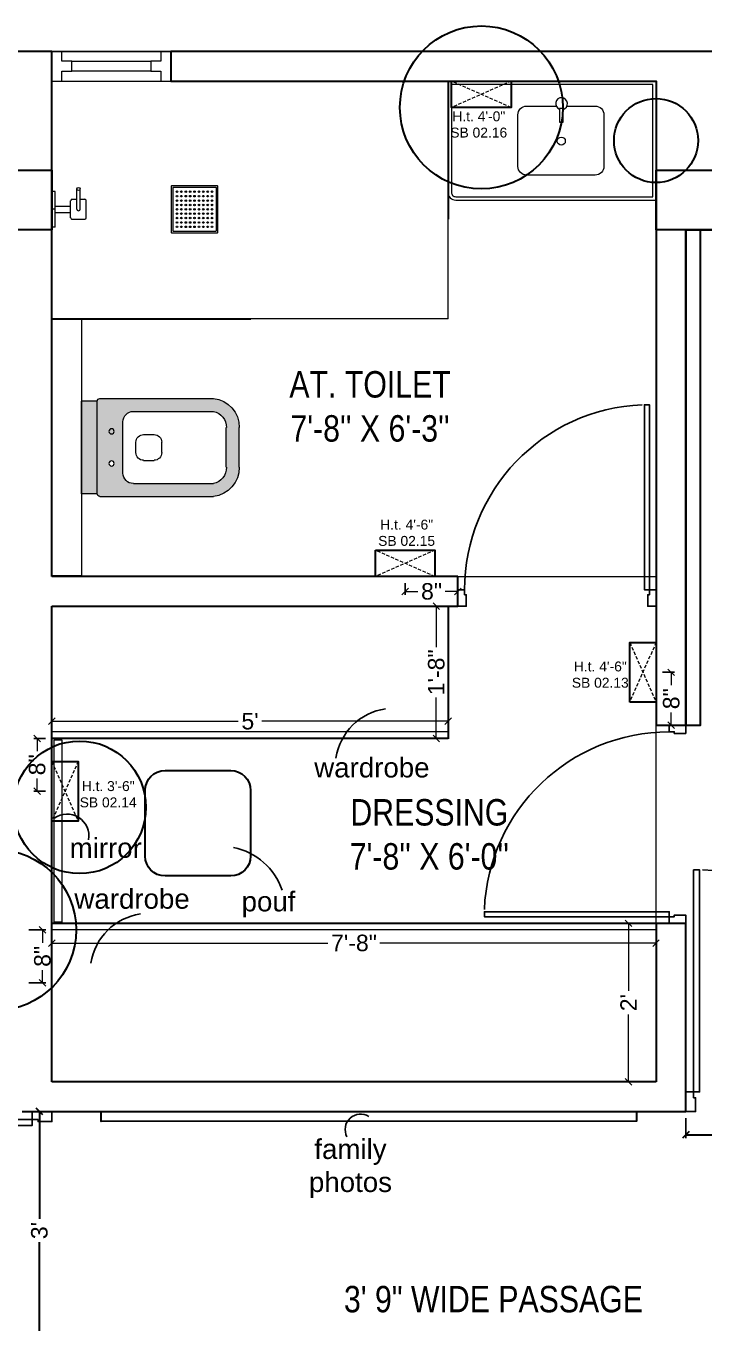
# Model space of a CAD drawing. Header units: millimetres. Extents: x 56222 to 3066687, y -650199 to -121287.
# Drawn here: x 148640.4 to 148743.1, y -178884.6 to -178688.3 of the extents above; entities that cross this region are included whole.
import ezdxf

# ---------------------------------------------------------------- set-up
doc = ezdxf.new("R2010")
doc.units = ezdxf.units.MM
doc.header["$MEASUREMENT"] = 0
doc.header["$PDMODE"] = 35
doc.linetypes.add('DASHED', pattern=[0.75, 0.5, -0.25])
doc.linetypes.add('DASHED2', pattern=[0.375, 0.25, -0.125])
doc.layers.get('Defpoints').update_dxf_attribs({"color": 220})
doc.layers.add('AR DOOR', color=40, linetype='Continuous')
doc.layers.add('AR ELE-5', color=134, linetype='Continuous')
for name, color, linetype, lineweight in [('COLUMN', 1, 'Continuous', 30), ('dim05', 1, 'Continuous', 13), ('el', 7, 'Continuous', 20), ('ELEC-wires', 1, 'DASHED2', 13), ('Electrical', 84, 'Continuous', 30), ('ELEVATION ( SPIRAL STAIR )', 250, 'Continuous', 9), ('FIRST FLOOR', 7, 'Continuous', 9), ('FIRST FLOOR ( DW_RAIL )', 7, 'Continuous', 9), ('FIRST FLOOR ( TEXT )', 7, 'Continuous', 9), ('FIRST FLOOR_( PLine )_', 251, 'Continuous', 30), ('FURNITURE', 32, 'Continuous', 9), ('Labelling', 1, 'Continuous', 25), ('wall', 7, 'Continuous', 30), ('XX~SLAB ( BEAM )~ ( DIM )', 7, 'Continuous', 9)]:
    doc.layers.add(name, color=color, linetype=linetype, lineweight=lineweight)
doc.layers.add('XX~SLAB ( PLINE )', color=251, linetype='Continuous', plot=False)
doc.styles.add('Arial', font='arial.ttf')
doc.styles.add('KATHA', font='swissc.ttf')
doc.styles.get("Standard").update_dxf_attribs({"font": 'arial.ttf', "height": 6})
doc.styles.add('style4', font='ARIALN.TTF')
doc.dimstyles.new('ISO-25', dxfattribs={"dimtxt": 2.5, "dimasz": 1, "dimexe": 0.5, "dimexo": 1, "dimtad": 0, "dimdec": 1, "dimlunit": 4, "dimtxsty": 'Standard', "dimblk": 'OBLIQUE', "dimcen": 2.5, "dimclrd": 1, "dimclre": 1, "dimclrt": 5, "dimadec": 0, "dimazin": 0, "dimtfac": 1, "dimtdec": 1, "dimtmove": 0, "dimatfit": 3, "dimfxl": 1, "dimlwd": -1, "dimarcsym": 0})

# ---------------------------------------------------------------- blocks, each defined once
blk = doc.blocks.new('A$C744D1EC1')
at = {"layer": 'FURNITURE'}
for p, q in [((-2.26, -0.39), (-2.26, 0)), ((-2.26, -0.39), (-2.26, 0)), ((0, -0.39), (0, 0)), ((0, -0.39), (0, 0)), ((2.26, -0.39), (2.26, 0)), ((2.26, -0.39), (2.26, 0)), ((-2.26, -0.39), (2.26, -0.39)), ((-2.26, -0.39), (2.26, -0.39)), ((-0.39, -0.39), (-0.39, -2.36)), ((0.39, -0.39), (0.39, -2.36)), ((-1.26, -2.56), (-1.26, -4.14)), ((-1.06, -2.36), (1.06, -2.36)), ((0, -3.15), (2.56, -3.15)), ((1.26, -2.56), (1.26, -3.15)), ((-1.06, -4.33), (1.06, -4.33)), ((0, -3.55), (2.56, -3.55)), ((1.26, -3.55), (1.26, -4.14))]:
    blk.add_line(p, q, dxfattribs=at)
for points in [[(-2.96, -15.14), (-2.96, -20.86, 0.414214), (-2.86, -20.96), (2.86, -20.96, 0.414214), (2.96, -20.86), (2.96, -15.14, 0.414214), (2.86, -15.04), (-2.86, -15.04, 0.414214)], [(-2.76, -15.34), (-2.76, -20.66, 0.414214), (-2.66, -20.76), (2.66, -20.76, 0.414214), (2.76, -20.66), (2.76, -15.34, 0.414214), (2.66, -15.24), (-2.66, -15.24, 0.414214)]]:
    blk.add_lwpolyline(points, format="xyb", close=True, dxfattribs=at)
for centre, radius in [((2.56, -3.35), 0.197), ((-2.21, -15.79), 0.0985), ((-2.21, -16.34), 0.0985), ((-1.66, -15.79), 0.0985), ((-1.66, -16.34), 0.0985), ((-1.1, -15.79), 0.0985), ((-1.1, -16.34), 0.0985), ((-0.55, -15.79), 0.0985), ((-0.55, -16.34), 0.0985), ((0, -15.79), 0.0985), ((0, -16.34), 0.0985), ((0.55, -15.79), 0.0985), ((0.55, -16.34), 0.0985), ((1.1, -15.79), 0.0985), ((1.1, -16.34), 0.0985), ((1.66, -15.79), 0.0985), ((1.66, -16.34), 0.0985), ((2.21, -15.79), 0.0985), ((2.21, -16.34), 0.0985), ((-2.21, -16.9), 0.0985), ((-2.21, -17.45), 0.0985), ((-2.21, -18), 0.0985), ((-1.66, -16.9), 0.0985), ((-1.66, -17.45), 0.0985), ((-1.66, -18), 0.0985), ((-1.1, -16.9), 0.0985), ((-1.1, -17.45), 0.0985), ((-1.1, -18), 0.0985), ((-0.55, -16.9), 0.0985), ((-0.55, -17.45), 0.0985), ((-0.55, -18), 0.0985), ((0, -16.9), 0.0985), ((0, -17.45), 0.0985), ((0, -18), 0.0985), ((0.55, -16.9), 0.0985), ((0.55, -17.45), 0.0985), ((0.55, -18), 0.0985), ((1.1, -16.9), 0.0985), ((1.1, -17.45), 0.0985), ((1.1, -18), 0.0985), ((1.66, -16.9), 0.0985), ((1.66, -17.45), 0.0985), ((1.66, -18), 0.0985), ((2.21, -16.9), 0.0985), ((2.21, -17.45), 0.0985), ((2.21, -18), 0.0985), ((-2.21, -18.55), 0.0985), ((-2.21, -19.1), 0.0985), ((-2.21, -19.66), 0.0985), ((-1.66, -18.55), 0.0985), ((-1.66, -19.1), 0.0985), ((-1.66, -19.66), 0.0985), ((-1.1, -18.55), 0.0985), ((-1.1, -19.1), 0.0985), ((-1.1, -19.66), 0.0985), ((-0.55, -18.55), 0.0985), ((-0.55, -19.1), 0.0985), ((-0.55, -19.66), 0.0985), ((0, -18.55), 0.0985), ((0, -19.1), 0.0985), ((0, -19.66), 0.0985), ((0.55, -18.55), 0.0985), ((0.55, -19.1), 0.0985), ((0.55, -19.66), 0.0985), ((1.1, -18.55), 0.0985), ((1.1, -19.1), 0.0985), ((1.1, -19.66), 0.0985), ((1.66, -18.55), 0.0985), ((1.66, -19.1), 0.0985), ((1.66, -19.66), 0.0985), ((2.21, -18.55), 0.0985), ((2.21, -19.1), 0.0985), ((2.21, -19.66), 0.0985), ((-2.21, -20.21), 0.0985), ((-1.66, -20.21), 0.0985), ((-1.1, -20.21), 0.0985), ((-0.55, -20.21), 0.0985), ((0, -20.21), 0.0985), ((0.55, -20.21), 0.0985), ((1.1, -20.21), 0.0985), ((1.66, -20.21), 0.0985), ((2.21, -20.21), 0.0985)]:
    blk.add_circle(centre, radius, dxfattribs=at)
for centre, start, end in [((-1.06, -2.56), 90, 180), ((0, -3.35), 90, 270), ((1.06, -2.56), 0, 90), ((-1.06, -4.14), 180, 270), ((1.06, -4.14), 270, 0)]:
    blk.add_arc(centre, 0.197, start, end, dxfattribs=at)
blk = doc.blocks.new('*U255')
for points in [[(0, 0), (0, 1120), (-30, 1120), (-30, 0)], [(40, 0), (0, 0), (0, -30), (-10, -30), (-10, -100), (40, -100)], [(-1160, 0), (-1120, 0), (-1120, -30), (-1110, -30), (-1110, -100), (-1160, -100)]]:
    blk.add_lwpolyline(points, close=True)
at = {"layer": 'AR ELE-5', "linetype": 'ByBlock', "ltscale": 15}
blk.add_arc((1.6, -0.7), 1121.6, 92.37301, 179.96526, dxfattribs=at)
blk = doc.blocks.new('*U256')
for points in [[(-1160, 0), (-1120, 0), (-1120, 30), (-1110, 30), (-1110, 100), (-1160, 100)], [(40, 0), (0, 0), (0, 30), (-10, 30), (-10, 100), (40, 100)], [(0, 0), (0, -1120), (-30, -1120), (-30, 0)]]:
    blk.add_lwpolyline(points, close=True)
at = {"layer": 'AR ELE-5', "linetype": 'ByBlock', "ltscale": 15}
blk.add_arc((1.6, 0.7), 1121.6, 180.03474, 267.62699, dxfattribs=at)
blk = doc.blocks.new('*U266')
for points in [[(-40, 0), (0, 0), (0, 30), (10, 30), (10, 100), (-40, 100)], [(1160, 0), (1120, 0), (1120, 30), (1110, 30), (1110, 100), (1160, 100)], [(0, 0), (0, -1120), (30, -1120), (30, 0)]]:
    blk.add_lwpolyline(points, close=True)
at = {"layer": 'AR ELE-5', "linetype": 'ByBlock', "ltscale": 15}
blk.add_arc((-1.6, 0.7), 1121.6, 272.37301, 359.96526, dxfattribs=at)
blk = doc.blocks.new('_Oblique')
at = {"layer": 'wall', "color": 0, "lineweight": -2}
blk.add_line((-0.5, -0.5), (0.5, 0.5), dxfattribs=at)
blk = doc.blocks.new('*D897')
at = {"layer": 'Defpoints', "color": 0, "lineweight": 30, "transparency": 16777216}
for p in [(148644.31, -178791.82), (148704.31, -178793.4), (148704.31, -178793.54)]:
    blk.add_point(p, dxfattribs=at)
at = {"layer": 'dim05', "color": 1, "linetype": 'Continuous', "lineweight": -2, "transparency": 16777216}
for p, q in [((148644.31, -178792.82), (148644.31, -178794.04)), ((148704.31, -178794.4), (148704.31, -178794.04))]:
    blk.add_line(p, q, dxfattribs=at)
at = {"layer": 'dim05', "color": 1, "linetype": 'Continuous', "transparency": 16777216}
for p, q in [((148644.31, -178793.54), (148672.53, -178793.54)), ((148704.31, -178793.54), (148676.09, -178793.54))]:
    blk.add_line(p, q, dxfattribs=at)
at = {"layer": 'dim05', "color": 1, "transparency": 16777216, "rotation": 180}
blk.add_blockref('_Oblique', (148644.31, -178793.54), dxfattribs=at)
at = {"layer": 'dim05', "color": 1, "transparency": 16777216}
blk.add_blockref('_Oblique', (148704.31, -178793.54), dxfattribs=at)
at = {"layer": 'dim05', "color": 5, "lineweight": 25, "transparency": 16777216, "insert": (148674.31, -178793.54), "char_height": 2.5, "attachment_point": 5, "style": 'Arial'}
blk.add_mtext("5'", dxfattribs=at)
blk = doc.blocks.new('*D898')
at = {"layer": 'Defpoints', "color": 0, "lineweight": 30, "transparency": 16777216}
for p in [(148702.53, -178776.13), (148703.1, -178776.13), (148702.22, -178796.13)]:
    blk.add_point(p, dxfattribs=at)
at = {"layer": 'dim05', "color": 1, "linetype": 'Continuous', "lineweight": -2, "transparency": 16777216}
for p, q in [((148702.1, -178776.13), (148702.03, -178776.13)), ((148703.22, -178796.13), (148703.03, -178796.13))]:
    blk.add_line(p, q, dxfattribs=at)
at = {"layer": 'dim05', "color": 1, "linetype": 'Continuous', "transparency": 16777216}
for p, q in [((148702.53, -178776.13), (148702.53, -178782.3)), ((148702.53, -178796.13), (148702.53, -178789.96))]:
    blk.add_line(p, q, dxfattribs=at)
at = {"layer": 'dim05', "color": 1, "transparency": 16777216}
for p, rotation in [((148702.53, -178776.13), 90), ((148702.53, -178796.13), 270)]:
    blk.add_blockref('_Oblique', p, dxfattribs=dict(at, rotation=rotation))
at = {"layer": 'dim05', "color": 5, "lineweight": 25, "transparency": 16777216, "insert": (148702.53, -178786.13), "char_height": 2.5, "attachment_point": 5, "rotation": 90, "style": 'Arial'}
blk.add_mtext('1\'-8"', dxfattribs=at)
blk = doc.blocks.new('*D899')
at = {"layer": 'Defpoints', "color": 0, "lineweight": 30, "transparency": 16777216}
for p in [(148644.31, -178826.64), (148735.81, -178826.64), (148735.81, -178827.11)]:
    blk.add_point(p, dxfattribs=at)
at = {"layer": 'dim05', "color": 1, "linetype": 'Continuous', "transparency": 16777216}
for p, q in [((148644.31, -178827.11), (148686.12, -178827.11)), ((148735.81, -178827.11), (148694, -178827.11))]:
    blk.add_line(p, q, dxfattribs=at)
at = {"layer": 'dim05', "color": 1, "linetype": 'Continuous', "lineweight": -2, "transparency": 16777216}
for p, q in [((148644.31, -178827.64), (148644.31, -178827.61)), ((148735.81, -178827.64), (148735.81, -178827.61))]:
    blk.add_line(p, q, dxfattribs=at)
at = {"layer": 'dim05', "color": 1, "transparency": 16777216, "rotation": 180}
blk.add_blockref('_Oblique', (148644.31, -178827.11), dxfattribs=at)
at = {"layer": 'dim05', "color": 1, "transparency": 16777216}
blk.add_blockref('_Oblique', (148735.81, -178827.11), dxfattribs=at)
at = {"layer": 'dim05', "color": 5, "lineweight": 25, "transparency": 16777216, "insert": (148690.06, -178827.11), "char_height": 2.5, "attachment_point": 5, "style": 'Arial'}
blk.add_mtext('7\'-8"', dxfattribs=at)
blk = doc.blocks.new('*D900')
at = {"layer": 'Defpoints', "color": 0, "lineweight": 30, "transparency": 16777216}
for p in [(148727.71, -178824.13), (148727.71, -178848.13), (148731.65, -178848.13)]:
    blk.add_point(p, dxfattribs=at)
at = {"layer": 'dim05', "color": 1, "linetype": 'Continuous', "lineweight": -2, "transparency": 16777216}
for p, q in [((148728.71, -178824.13), (148732.15, -178824.13)), ((148728.71, -178848.13), (148732.15, -178848.13))]:
    blk.add_line(p, q, dxfattribs=at)
at = {"layer": 'dim05', "color": 1, "linetype": 'Continuous', "transparency": 16777216}
for p, q in [((148731.65, -178824.13), (148731.65, -178834.34)), ((148731.65, -178848.13), (148731.65, -178837.93))]:
    blk.add_line(p, q, dxfattribs=at)
at = {"layer": 'dim05', "color": 1, "transparency": 16777216}
for p, rotation in [((148731.65, -178824.13), 90), ((148731.65, -178848.13), 270)]:
    blk.add_blockref('_Oblique', p, dxfattribs=dict(at, rotation=rotation))
at = {"layer": 'dim05', "color": 5, "lineweight": 25, "transparency": 16777216, "insert": (148731.65, -178836.13), "char_height": 2.5, "attachment_point": 5, "rotation": 90, "style": 'Arial'}
blk.add_mtext("2'", dxfattribs=at)
blk = doc.blocks.new('A$C3EC62B37')
at = {"layer": 'FURNITURE', "lineweight": 30, "ltscale": 0.25, "true_color": 0xffffff}
h = blk.add_hatch(color=7, dxfattribs=at)
h.dxf.hatch_style = 1
h.paths.add_polyline_path([(-12.22, 0), (-12.22, 2.35), (-26.26, 2.35), (-26.26, 0)])
h.paths.add_polyline_path([(-26.26, 2.35), (-12.22, 2.35, 0.414214), (-11.83, 2.74), (-11.83, 19.96, 0.388639), (-16.24, 23.87), (-22.38, 23.87, 0.379499), (-26.65, 19.96), (-26.65, 2.74, 0.414214)])
h.paths.add_polyline_path([(-15.35, 6.26), (-23.13, 6.26, -0.414214), (-24.7, 7.83), (-24.7, 19.96, -0.349567), (-22.37, 21.91), (-16.24, 21.91, -0.364948), (-13.78, 19.96), (-13.78, 7.83, -0.414214)], flags=16)
h.paths.add_polyline_path([(-18.46, 8.22), (-20.02, 8.22, -0.414214), (-21.2, 9.39), (-21.2, 10.96, -0.414214), (-20.02, 12.13), (-18.46, 12.13, -0.414214), (-17.28, 10.96), (-17.28, 9.39, -0.414214)], flags=0)
h.paths.add_polyline_path([(-22.06, 4.53, -1), (-21.27, 4.53, -1)], flags=16)
at = {"layer": 'FURNITURE', "color": 0, "linetype": 'ByBlock', "lineweight": -2}
for p, q in [((-22.24, 23.87), (-16.24, 23.87)), ((-22.24, 21.91), (-16.24, 21.91)), ((-26.65, 2.74), (-26.65, 19.96)), ((-24.7, 7.83), (-24.7, 19.96)), ((-13.78, 7.83), (-13.78, 19.96)), ((-11.83, 2.74), (-11.83, 19.96)), ((-20.02, 12.13), (-18.46, 12.13)), ((-21.2, 9.39), (-21.2, 10.96)), ((-17.28, 9.39), (-17.28, 10.96)), ((-20.02, 8.22), (-18.46, 8.22)), ((-23.13, 6.26), (-15.35, 6.26)), ((-26.26, 2.35), (-12.22, 2.35)), ((-26.26, 2.35), (-26.26, 0)), ((-12.22, 2.35), (-12.22, 0)), ((-26.26, 0), (-12.22, 0)), ((-26.26, 0), (-12.22, 0))]:
    blk.add_line(p, q, dxfattribs=at)
for centre in [(-21.66, 4.53), (-16.81, 4.53)]:
    blk.add_circle(centre, 0.391, dxfattribs=at)
for centre, radius, start, end in [((-22.31, 19.5), 4.37, 89.0873, 174.0395), ((-16.17, 19.5), 4.37, 5.9605, 90.9127), ((-22.31, 19.48), 2.44, 88.437, 168.6348), ((-16.17, 19.48), 2.44, 11.3652, 91.563), ((-20.02, 10.96), 1.17, 90, 180), ((-18.46, 10.96), 1.17, 0, 90), ((-20.02, 9.39), 1.17, 180, 270), ((-18.46, 9.39), 1.17, 270, 0), ((-23.13, 7.83), 1.57, 180, 270), ((-15.35, 7.83), 1.57, 270, 0), ((-26.26, 2.74), 0.391, 180, 270), ((-12.22, 2.74), 0.391, 270, 0)]:
    blk.add_arc(centre, radius, start, end, dxfattribs=at)
blk = doc.blocks.new('*D944')
at = {"layer": 'Defpoints', "color": 0, "lineweight": 30, "transparency": 16777216}
for p in [(148740.31, -178852.63), (148776.31, -178852.63), (148740.31, -178856.16)]:
    blk.add_point(p, dxfattribs=at)
at = {"layer": 'dim05', "color": 5, "linetype": 'Continuous', "lineweight": -2, "transparency": 16777216}
for p, q in [((148740.31, -178853.63), (148740.31, -178856.66)), ((148776.31, -178853.63), (148776.31, -178856.66))]:
    blk.add_line(p, q, dxfattribs=at)
at = {"layer": 'dim05', "color": 5, "linetype": 'Continuous', "lineweight": 30, "transparency": 16777216}
for p, q in [((148740.31, -178856.16), (148756.54, -178856.16)), ((148776.31, -178856.16), (148760.08, -178856.16))]:
    blk.add_line(p, q, dxfattribs=at)
at = {"layer": 'dim05', "color": 5, "lineweight": 30, "transparency": 16777216, "rotation": 180}
blk.add_blockref('_Oblique', (148740.31, -178856.16), dxfattribs=at)
at = {"layer": 'dim05', "color": 5, "lineweight": 30, "transparency": 16777216}
blk.add_blockref('_Oblique', (148776.31, -178856.16), dxfattribs=at)
at = {"layer": 'dim05', "color": 5, "lineweight": 30, "transparency": 16777216, "insert": (148758.31, -178856.16), "char_height": 2.5, "attachment_point": 5, "style": 'Arial'}
blk.add_mtext("3'", dxfattribs=at)
blk = doc.blocks.new('*D946')
at = {"layer": 'Defpoints', "color": 0, "lineweight": 30, "transparency": 16777216}
for p in [(148642.41, -178852.63), (148647.26, -178852.63), (148642.41, -178888.63)]:
    blk.add_point(p, dxfattribs=at)
at = {"layer": 'dim05', "color": 5, "linetype": 'Continuous', "lineweight": -2, "transparency": 16777216}
for p, q in [((148646.26, -178852.63), (148641.91, -178852.63)), ((148643.41, -178888.63), (148642.91, -178888.63))]:
    blk.add_line(p, q, dxfattribs=at)
at = {"layer": 'dim05', "color": 5, "linetype": 'Continuous', "lineweight": 30, "transparency": 16777216}
for p, q in [((148642.41, -178852.63), (148642.41, -178868.86)), ((148642.41, -178888.63), (148642.41, -178872.41))]:
    blk.add_line(p, q, dxfattribs=at)
at = {"layer": 'dim05', "color": 5, "lineweight": 30, "transparency": 16777216}
for p, rotation in [((148642.41, -178852.63), 90), ((148642.41, -178888.63), 270)]:
    blk.add_blockref('_Oblique', p, dxfattribs=dict(at, rotation=rotation))
at = {"layer": 'dim05', "color": 5, "lineweight": 30, "transparency": 16777216, "insert": (148642.41, -178870.63), "char_height": 2.5, "attachment_point": 5, "rotation": 90, "style": 'Arial'}
blk.add_mtext("3'", dxfattribs=at)
blk = doc.blocks.new('6616')
at = {"color": 242, "linetype": 'DASHED', "true_color": 0xcd2027}
for p, q in [((386784.79, -36915.77), (386775.78, -36911.78)), ((386784.79, -36911.78), (386775.78, -36915.77))]:
    blk.add_line(p, q, dxfattribs=at)
at = {"layer": 'ELEC-wires', "color": 5, "linetype": 'ByBlock', "lineweight": 30, "ltscale": 4}
blk.add_lwpolyline([(386775.78, -36911.78), (386784.79, -36911.78), (386784.79, -36915.77), (386775.78, -36915.77)], close=True, dxfattribs=at)
blk = doc.blocks.new('*D1034')
at = {"layer": 'Defpoints', "color": 0, "lineweight": 30, "transparency": 16777216}
for p in [(148639.81, -178825.13), (148642.87, -178825.13), (148639.81, -178833.13)]:
    blk.add_point(p, dxfattribs=at)
at = {"layer": 'dim05', "color": 1, "linetype": 'Continuous', "lineweight": -2, "transparency": 16777216}
for p, q in [((148640.81, -178825.13), (148643.37, -178825.13)), ((148640.81, -178833.13), (148643.37, -178833.13))]:
    blk.add_line(p, q, dxfattribs=at)
at = {"layer": 'dim05', "color": 1, "linetype": 'Continuous', "transparency": 16777216}
for p, q in [((148642.87, -178825.13), (148642.87, -178827.07)), ((148642.87, -178833.13), (148642.87, -178831.2))]:
    blk.add_line(p, q, dxfattribs=at)
at = {"layer": 'dim05', "color": 1, "transparency": 16777216}
for p, rotation in [((148642.87, -178825.13), 90), ((148642.87, -178833.13), 270)]:
    blk.add_blockref('_Oblique', p, dxfattribs=dict(at, rotation=rotation))
at = {"layer": 'dim05', "color": 5, "lineweight": 25, "transparency": 16777216, "insert": (148642.87, -178829.13), "char_height": 2.5, "attachment_point": 5, "rotation": 90, "style": 'Arial'}
blk.add_mtext('8"', dxfattribs=at)
blk = doc.blocks.new('*D1037')
at = {"layer": 'Defpoints', "color": 0, "lineweight": 30, "transparency": 16777216}
for p in [(148697.81, -178771.63), (148705.81, -178771.63), (148697.81, -178773.89)]:
    blk.add_point(p, dxfattribs=at)
at = {"layer": 'dim05', "color": 1, "linetype": 'Continuous', "lineweight": -2, "transparency": 16777216}
for p, q in [((148697.81, -178772.63), (148697.81, -178774.39)), ((148705.81, -178772.63), (148705.81, -178774.39))]:
    blk.add_line(p, q, dxfattribs=at)
at = {"layer": 'dim05', "color": 1, "linetype": 'Continuous', "transparency": 16777216}
for p, q in [((148697.81, -178773.89), (148699.75, -178773.89)), ((148705.81, -178773.89), (148703.87, -178773.89))]:
    blk.add_line(p, q, dxfattribs=at)
at = {"layer": 'dim05', "color": 1, "transparency": 16777216, "rotation": 180}
blk.add_blockref('_Oblique', (148697.81, -178773.89), dxfattribs=at)
at = {"layer": 'dim05', "color": 1, "transparency": 16777216}
blk.add_blockref('_Oblique', (148705.81, -178773.89), dxfattribs=at)
at = {"layer": 'dim05', "color": 5, "lineweight": 25, "transparency": 16777216, "insert": (148701.81, -178773.89), "char_height": 2.5, "attachment_point": 5, "style": 'Arial'}
blk.add_mtext('8"', dxfattribs=at)
blk = doc.blocks.new('*D1038')
at = {"layer": 'Defpoints', "color": 0, "lineweight": 30, "transparency": 16777216}
for p in [(148735.81, -178786.13), (148738.12, -178786.13), (148735.81, -178794.13)]:
    blk.add_point(p, dxfattribs=at)
at = {"layer": 'dim05', "color": 1, "linetype": 'Continuous', "lineweight": -2, "transparency": 16777216}
for p, q in [((148736.81, -178786.13), (148738.62, -178786.13)), ((148736.81, -178794.13), (148738.62, -178794.13))]:
    blk.add_line(p, q, dxfattribs=at)
at = {"layer": 'dim05', "color": 1, "linetype": 'Continuous', "transparency": 16777216}
for p, q in [((148738.12, -178786.13), (148738.12, -178788.07)), ((148738.12, -178794.13), (148738.12, -178792.2))]:
    blk.add_line(p, q, dxfattribs=at)
at = {"layer": 'dim05', "color": 1, "transparency": 16777216}
for p, rotation in [((148738.12, -178786.13), 90), ((148738.12, -178794.13), 270)]:
    blk.add_blockref('_Oblique', p, dxfattribs=dict(at, rotation=rotation))
at = {"layer": 'dim05', "color": 5, "lineweight": 25, "transparency": 16777216, "insert": (148738.12, -178790.13), "char_height": 2.5, "attachment_point": 5, "rotation": 90, "style": 'Arial'}
blk.add_mtext('8"', dxfattribs=at)
blk = doc.blocks.new('*D1039')
at = {"layer": 'Defpoints', "color": 0, "lineweight": 30, "transparency": 16777216}
for p in [(148644.31, -178796.13), (148642.07, -178804.13), (148644.31, -178804.13)]:
    blk.add_point(p, dxfattribs=at)
at = {"layer": 'dim05', "color": 1, "linetype": 'Continuous', "lineweight": -2, "transparency": 16777216}
for p, q in [((148643.31, -178796.13), (148641.57, -178796.13)), ((148643.31, -178804.13), (148641.57, -178804.13))]:
    blk.add_line(p, q, dxfattribs=at)
at = {"layer": 'dim05', "color": 1, "linetype": 'Continuous', "transparency": 16777216}
for p, q in [((148642.07, -178796.13), (148642.07, -178798.07)), ((148642.07, -178804.13), (148642.07, -178802.2))]:
    blk.add_line(p, q, dxfattribs=at)
at = {"layer": 'dim05', "color": 1, "transparency": 16777216}
for p, rotation in [((148642.07, -178796.13), 90), ((148642.07, -178804.13), 270)]:
    blk.add_blockref('_Oblique', p, dxfattribs=dict(at, rotation=rotation))
at = {"layer": 'dim05', "color": 5, "lineweight": 25, "transparency": 16777216, "insert": (148642.07, -178800.13), "char_height": 2.5, "attachment_point": 5, "rotation": 90, "style": 'Arial'}
blk.add_mtext('8"', dxfattribs=at)

msp = doc.modelspace()

# ---------------------------------------------------------------- linework, layer by layer
at = {"layer": 'COLUMN'}
for points in [[(148635.3094, -178710.1344), (148644.3094, -178710.1344), (148644.3094, -178719.1344), (148635.3094, -178719.1344)], [(148735.8094, -178710.1344), (148744.8094, -178710.1344), (148744.8094, -178719.1344), (148735.8094, -178719.1344)]]:
    msp.add_lwpolyline(points, close=True, dxfattribs=at)
at = {"layer": 'ELEVATION ( SPIRAL STAIR )', "color": 5}
msp.add_lwpolyline([(148644.6603, -178796.326), (148645.8108, -178796.326), (148645.8108, -178823.9443), (148644.6603, -178823.9443)], close=True, dxfattribs=at)
at = {"layer": 'FIRST FLOOR'}
for p, q in [((148480.8094, -178692.1344), (148881.3094, -178692.1344)), ((148644.3094, -178771.6344), (148644.3094, -178692.1344)), ((148662.3094, -178696.6344), (148662.3094, -178692.1344)), ((148644.3094, -178696.6344), (148735.8094, -178696.6344)), ((148735.8094, -178848.1344), (148735.8094, -178696.6344)), ((148740.3094, -178794.1344), (148740.3094, -178719.1344)), ((148644.3094, -178771.6344), (148735.8094, -178771.6344)), ((148705.8094, -178776.1344), (148705.8094, -178771.6344)), ((148644.3094, -178776.1344), (148705.8094, -178776.1344)), ((148644.3094, -178776.1344), (148644.3094, -178848.1344)), ((148735.8094, -178794.1344), (148740.3094, -178794.1344)), ((148735.8094, -178824.1344), (148740.3094, -178824.1344)), ((148740.3094, -178852.6344), (148740.3094, -178824.1344)), ((148644.3094, -178848.1344), (148735.8094, -178848.1344)), ((148639.8094, -178852.6344), (148740.3094, -178852.6344))]:
    msp.add_line(p, q, dxfattribs=at)
at = {"layer": 'FIRST FLOOR ( DW_RAIL )'}
msp.add_lwpolyline([(148662.3094, -178692.1344), (148660.8094, -178692.1344), (148660.8094, -178693.6344), (148659.3094, -178693.6344), (148659.3094, -178695.1344), (148647.3094, -178695.1344), (148647.3094, -178693.6344), (148645.8094, -178693.6344), (148645.8094, -178692.1344), (148644.3094, -178692.1344), (148644.3094, -178696.6344), (148645.8094, -178696.6344), (148645.8094, -178695.1344), (148647.3094, -178695.1344), (148647.3094, -178693.6344), (148659.3094, -178693.6344), (148659.3094, -178695.1344), (148660.8094, -178695.1344), (148660.8094, -178696.6344), (148662.3094, -178696.6344), (148662.3094, -178692.1344), (148644.3094, -178692.1344), (148644.3094, -178696.6344), (148662.3094, -178696.6344)], close=True, dxfattribs=at)
at = {"layer": 'FIRST FLOOR_( PLine )_'}
for p, q in [((148644.3094, -178692.1344), (148480.8094, -178692.1344)), ((148644.3094, -178771.6344), (148644.3094, -178692.1344)), ((148705.8094, -178771.6344), (148644.3094, -178771.6344)), ((148705.8094, -178776.1344), (148705.8094, -178771.6344)), ((148644.3094, -178848.1344), (148644.3094, -178776.1344)), ((148644.3094, -178776.1344), (148705.8094, -178776.1344)), ((148740.3094, -178824.1344), (148735.8094, -178824.1344)), ((148735.8094, -178824.1344), (148735.8094, -178848.1344)), ((148740.3094, -178852.6344), (148740.3094, -178824.1344)), ((148735.8094, -178848.1344), (148644.3094, -178848.1344)), ((148639.8094, -178852.6344), (148740.3094, -178852.6344))]:
    msp.add_line(p, q, dxfattribs=at)
msp.add_lwpolyline([(148744.8094, -178696.6344), (148776.3094, -178696.6344), (148776.3094, -178692.1344), (148662.3094, -178692.1344), (148662.3094, -178696.6344), (148735.8094, -178696.6344), (148735.8094, -178794.1344), (148740.3094, -178794.1344), (148740.3094, -178719.1344), (148744.8094, -178719.1344)], close=True, dxfattribs=at)
at = {"layer": 'FURNITURE'}
for p, q in [((148704.3094, -178732.6344), (148704.3094, -178696.6344)), ((148704.3094, -178732.6344), (148644.3094, -178732.6344)), ((148704.3103, -178795.1344), (148644.3094, -178795.1344)), ((148735.8094, -178825.1344), (148644.3094, -178825.1344))]:
    msp.add_line(p, q, dxfattribs=at)
at = {"layer": 'FURNITURE', "color": 5, "lineweight": 30, "ltscale": 10000}
for p, q in [((148704.3094, -178696.6344), (148704.3094, -178717.5452)), ((148644.3094, -178732.6344), (148674.4176, -178732.6344))]:
    msp.add_line(p, q, dxfattribs=at)
at = {"layer": 'FURNITURE', "lineweight": 30}
for p, q in [((148704.3103, -178776.1861), (148704.3103, -178796.1861)), ((148704.3103, -178796.1344), (148644.3094, -178796.1344)), ((148735.8094, -178824.1344), (148644.3094, -178824.1344))]:
    msp.add_line(p, q, dxfattribs=at)
at = {"layer": 'FURNITURE'}
for points in [[(148735.8094, -178696.6344), (148704.3094, -178696.6344), (148704.3094, -178713.4417, 0.42261333), (148705.494, -178714.6402), (148735.8094, -178714.6402)], [(148735.3094, -178697.1344), (148704.8094, -178697.1344), (148704.8094, -178713.4474, 0.42530735), (148705.4916, -178714.1402), (148735.3094, -178714.1402)]]:
    msp.add_lwpolyline(points, format="xyb", close=True, dxfattribs=at)
msp.add_lwpolyline([(148722.3203, -178700.4085), (148726.5921, -178700.4084, -0.41421356), (148727.9243, -178701.7406), (148727.9245, -178709.5401, -0.41421356), (148726.5924, -178710.8723), (148716.2111, -178710.8726, -0.41421356), (148714.8788, -178709.5405), (148714.8786, -178701.7409, -0.41421356), (148716.2108, -178700.4087), (148720.685, -178700.4086)], format="xyb", dxfattribs=at)
msp.add_lwpolyline([(148722.3203, -178700.4085), (148726.5921, -178700.4084, -0.41421356), (148727.9243, -178701.7406), (148727.9245, -178709.5401, -0.41421356), (148726.5924, -178710.8723), (148716.2111, -178710.8726, -0.41421356), (148714.8788, -178709.5405), (148714.8786, -178701.7409, -0.41421356), (148716.2108, -178700.4087), (148720.685, -178700.4086)], format="xyb", dxfattribs=at)
for points in [[(148721.1898, -178700.7613), (148721.1899, -178702.8635), (148721.7262, -178702.8635), (148721.7261, -178700.7613)], [(148721.1898, -178700.7613), (148721.1899, -178702.8635), (148721.7262, -178702.8635), (148721.7261, -178700.7613)], [(148648.8094, -178771.5406), (148644.3094, -178771.5406), (148644.3094, -178732.6344), (148648.8094, -178732.6344)]]:
    msp.add_lwpolyline(points, close=True, dxfattribs=at)
at = {"layer": 'FURNITURE', "lineweight": 30}
for points in [[(148742.5594, -178719.1344), (148740.3094, -178719.1344), (148740.3094, -178794.1344), (148742.5594, -178794.1344)], [(148651.7585, -178852.6577), (148732.8604, -178852.6344), (148732.8604, -178854.0782), (148651.7585, -178854.1014)]]:
    msp.add_lwpolyline(points, close=True, dxfattribs=at)
msp.add_lwpolyline([(148661.4335, -178801.0055), (148671.4017, -178801.0055, -0.41421356), (148674.4017, -178804.0055), (148674.4017, -178813.9616, -0.41421356), (148671.4017, -178816.9616), (148661.4335, -178816.9616, -0.41421356), (148658.4335, -178813.9616), (148658.4335, -178804.0055, -0.41421356)], format="xyb", close=True, dxfattribs=at)
at = {"layer": 'FURNITURE'}
msp.add_circle((148721.4581, -178705.7172), 0.6131, dxfattribs=at)
msp.add_circle((148721.4581, -178705.7172), 0.6131, dxfattribs=at)
msp.add_arc((148721.5026, -178700.0456), 0.8946, 284.4676, 249.530737, dxfattribs=at)
msp.add_arc((148721.5026, -178700.0456), 0.8946, 284.4676, 249.530737, dxfattribs=at)
at = {"layer": 'Labelling', "color": 1}
for centre, radius, start, end in [((148696.117, -178800.4515, -0.0006), 8.8915, 98.354103, 171.276609), ((148646.5799, -178810.9184, -0.0698), 3.3324, 350.194049, 125.1722), ((148669.9684, -178822.1791, -0.0006), 9.6892, 18.394643, 78.99677), ((148658.9963, -178831.5061, -0.0006), 8.8915, 98.354103, 171.276609), ((148691.0587, -178855.3382), 2.3337, 57.591673, 208.135694)]:
    msp.add_arc(centre, radius, start, end, dxfattribs=at)
at = {"layer": 'XX~SLAB ( BEAM )~ ( DIM )', "color": 242, "lineweight": 30, "true_color": 0xcd2027}
for centre, radius in [((148709.3515, -178700.6213), 12.3346), ((148735.8094, -178705.6373), 6.3619), ((148648.5102, -178806.5679), 10.0406), ((148635.8226, -178825.1344), 12.1622)]:
    msp.add_circle(centre, radius, dxfattribs=at)
at = {"layer": 'XX~SLAB ( PLINE )'}
msp.add_lwpolyline([(148476.3094, -178692.1344), (148881.3094, -178692.1344), (148881.3095, -179002.6344), (148872.3094, -179002.6344), (148852.5048, -179002.6344), (148812.1676, -179002.6344), (148786.8094, -179002.6344), (148644.3094, -179002.6344), (148644.3094, -179038.6344), (148476.3094, -179038.6344)], close=True, dxfattribs=at)

# ---------------------------------------------------------------- block references
at = {"layer": 'AR DOOR', "linetype": 'ByBlock', "lineweight": -2, "extrusion": (0, 0, -1)}
for name, p, xscale, yscale, zscale, rotation in [('*U256', (-148734.8094, -178773.6344), 0.02500000000004618, 0.02500000000004618, -0.02500000000004618, 180), ('*U266', (-148737.8094, -178823.1344), 0.02500000000004618, 0.02500000000004618, -0.02500000000004618, 90), ('*U256', (-148741.5094, -178849.6344), -0.02999999999996949, 0.02999999999996949, -0.02999999999996949, 180), ('*U255', (-148641.3094, -178853.8344), -0.02999999999996949, 0.02999999999996949, -0.02999999999996949, 270)]:
    msp.add_blockref(name, p, dxfattribs=dict(at, xscale=xscale, yscale=yscale, zscale=zscale, rotation=rotation))
at = {"layer": 'el', "color": 1}
for p in [(-238070.9358, -141784.8507), (-238082.4778, -141855.8638)]:
    msp.add_blockref('6616', p, dxfattribs=at)
at = {"layer": 'el', "color": 1, "rotation": 90}
for p in [(111820.0388, -565566.4217), (111732.5257, -565584.4217)]:
    msp.add_blockref('6616', p, dxfattribs=at)
at = {"layer": 'FURNITURE', "linetype": 'Continuous', "xscale": 1.200000000076199, "yscale": 1.200000000076199, "zscale": 1.200000000076199, "rotation": 90.00018639057082}
msp.add_blockref('A$C744D1EC1', (148644.3094, -178716.0403), dxfattribs=at)
at = {"layer": 'FURNITURE', "xscale": -1, "rotation": 270}
msp.add_blockref('A$C3EC62B37', (148648.8094, -178732.8486), dxfattribs=at)

# ---------------------------------------------------------------- texts
at = {"layer": 'Electrical', "color": 240, "true_color": 0xed1f24, "transparency": 33554687}
for s, p in [('H.t. 4\'-0"', (148704.9594, -178702.7143)), ('H.t. 4\'-6"', (148694.0353, -178764.523)), ('H.t. 4\'-6"', (148723.3696, -178785.9939)), ('H.t. 3\'-6"', (148648.8224, -178804.1055))]:
    msp.add_text(s, height=1.5, dxfattribs=at).set_placement(p)
at = {"layer": 'Electrical', "color": 5, "transparency": 33554687}
for s, p in [('SB 02.16', (148704.6472, -178705.1767)), ('SB 02.15', (148693.7231, -178766.9854)), ('SB 02.13', (148723.0574, -178788.4563)), ('SB 02.14', (148648.5102, -178806.5679))]:
    msp.add_text(s, height=1.5, dxfattribs=at).set_placement(p)
at = {"layer": 'FIRST FLOOR ( TEXT )', "char_height": 4, "attachment_point": 5, "style": 'KATHA'}
for s, insert in [("AT. TOILET\\P7'-8'' X 6'-3''", (148692.4935, -178745.9011)), ("DRESSING\\P7'-8'' X 6'-0''", (148701.4784, -178810.6836)), ('3\' 9" WIDE PASSAGE', (148711.1829, -178881.0355))]:
    msp.add_mtext(s, dxfattribs=dict(at, insert=insert))
at = {"layer": 'Labelling', "color": 1, "char_height": 3, "width": 33.454272, "attachment_point": 5, "style": 'style4'}
for s, insert in [('\\A1;{\\fArial|b0|i0|c0|p34;wardrobe}', (148692.7741, -178800.5662, -0.0704)), ('\\A1;{\\fArial|b0|i0|c0|p34;mirror}', (148652.4587, -178812.7332)), ('\\A1;{\\fArial|b0|i0|c0|p34;wardrobe}', (148656.4455, -178820.4355, -0.0704)), ('\\A1;{\\fArial|b0|i0|c0|p34;pouf }', (148677.1147, -178821.2705, -0.0704)), ('\\A1;{\\fArial|b0|i0|c0|p34;family \\Pphotos}', (148689.5238, -178861.2467, -0.0698))]:
    msp.add_mtext(s, dxfattribs=dict(at, insert=insert))

# ---------------------------------------------------------------- dimensions: what is measured, and where the dimension line sits
at = {"layer": 'dim05', "color": 27, "lineweight": 25, "true_color": 0x7d5120}
for base, p1, p2, override, picture, middle in [((148697.8094, -178773.8877), (148705.8094, -178771.6344), (148697.8094, -178771.6344), {"dimtxsty": 'Arial'}, '*D1037', (148701.8094, -178773.8877)), ((148704.3103, -178793.544), (148644.3094, -178791.8203), (148704.3103, -178793.4), {"dimtxsty": 'Arial'}, '*D897', (148674.3099, -178793.544)), ((148735.8094364014, -178827.1091665628), (148644.3094364014, -178826.6419694403), (148735.8094364014, -178826.6419694403), {"dimdec": 0, "dimtxsty": 'Arial'}, '*D899', (148690.0594364014, -178827.1091665628))]:
    dim = msp.add_linear_dim(base=base, p1=p1, p2=p2, dimstyle='ISO-25', override=override, dxfattribs=at)
    dim.commit()
    dim.dimension.update_dxf_attribs({"geometry": picture, "text_midpoint": middle})
for base, p1, p2, override, picture, middle in [((148702.5259, -178776.1344), (148702.221, -178796.1344), (148703.0991, -178776.1344), {"dimtxsty": 'Arial'}, '*D898', (148702.5259, -178786.1344)), ((148738.1159, -178786.1344), (148735.8094, -178794.1344), (148735.8094, -178786.1344), {"dimtxsty": 'Arial'}, '*D1038', (148738.1159, -178790.1344)), ((148642.0659, -178804.1344), (148644.3094, -178796.1344), (148644.3094, -178804.1344), {"dimtxsty": 'Arial'}, '*D1039', (148642.0659, -178800.1344)), ((148642.8678, -178825.1344), (148639.8094, -178833.1344), (148639.8094, -178825.1344), {"dimdec": 0, "dimtxsty": 'Arial'}, '*D1034', (148642.8678, -178829.1344)), ((148731.6468, -178848.1344), (148727.7099, -178824.1344), (148727.7099, -178848.1344), {"dimtxsty": 'Arial'}, '*D900', (148731.6468, -178836.1344))]:
    dim = msp.add_linear_dim(base=base, p1=p1, p2=p2, angle=90, dimstyle='ISO-25', override=override, dxfattribs=at)
    dim.commit()
    dim.dimension.update_dxf_attribs({"geometry": picture, "text_midpoint": middle})
at = {"layer": 'dim05', "color": 27, "lineweight": 30, "true_color": 0x7d5120}
dim = msp.add_linear_dim(base=(148642.4085, -178852.6344), p1=(148642.4085, -178888.6344), p2=(148647.2559, -178852.6344), angle=90, dimstyle='ISO-25', override={"dimtxsty": 'Arial', "dimclrd": 5, "dimclre": 5, "dimlwd": 30}, dxfattribs=at)
dim.commit()
dim.dimension.update_dxf_attribs({"geometry": '*D946', "text_midpoint": (148642.4085, -178870.6344)})
dim = msp.add_linear_dim(base=(148740.3094, -178856.1613), p1=(148776.3094, -178852.6344), p2=(148740.3094, -178852.6344), dimstyle='ISO-25', override={"dimtxsty": 'Arial', "dimclrd": 5, "dimclre": 5, "dimlwd": 30}, dxfattribs=at)
dim.commit()
dim.dimension.update_dxf_attribs({"geometry": '*D944', "text_midpoint": (148758.3094, -178856.1613)})

doc.saveas('drawing.dxf')
